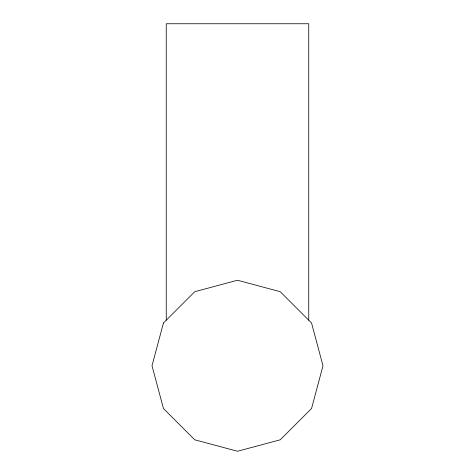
<?xml version="1.0" encoding="UTF-8"?>
<svg xmlns="http://www.w3.org/2000/svg" width="475" height="475" viewBox="0 0 475 475"><rect width="100%" height="100%" fill="white"/><g stroke="black" fill="none" stroke-linecap="round" stroke-linejoin="round"><path stroke-width="0.71" d="M308.75 320.203L308.75 23.75L166.25 23.75L166.25 320.203M163.453 323L152 365.75L163.453 408.5L194.75 439.797L237.5 451.25L280.25 439.797L311.547 408.5L323 365.75L311.547 323L280.25 291.703L237.5 280.25L194.75 291.703L163.453 323"/></g></svg>
